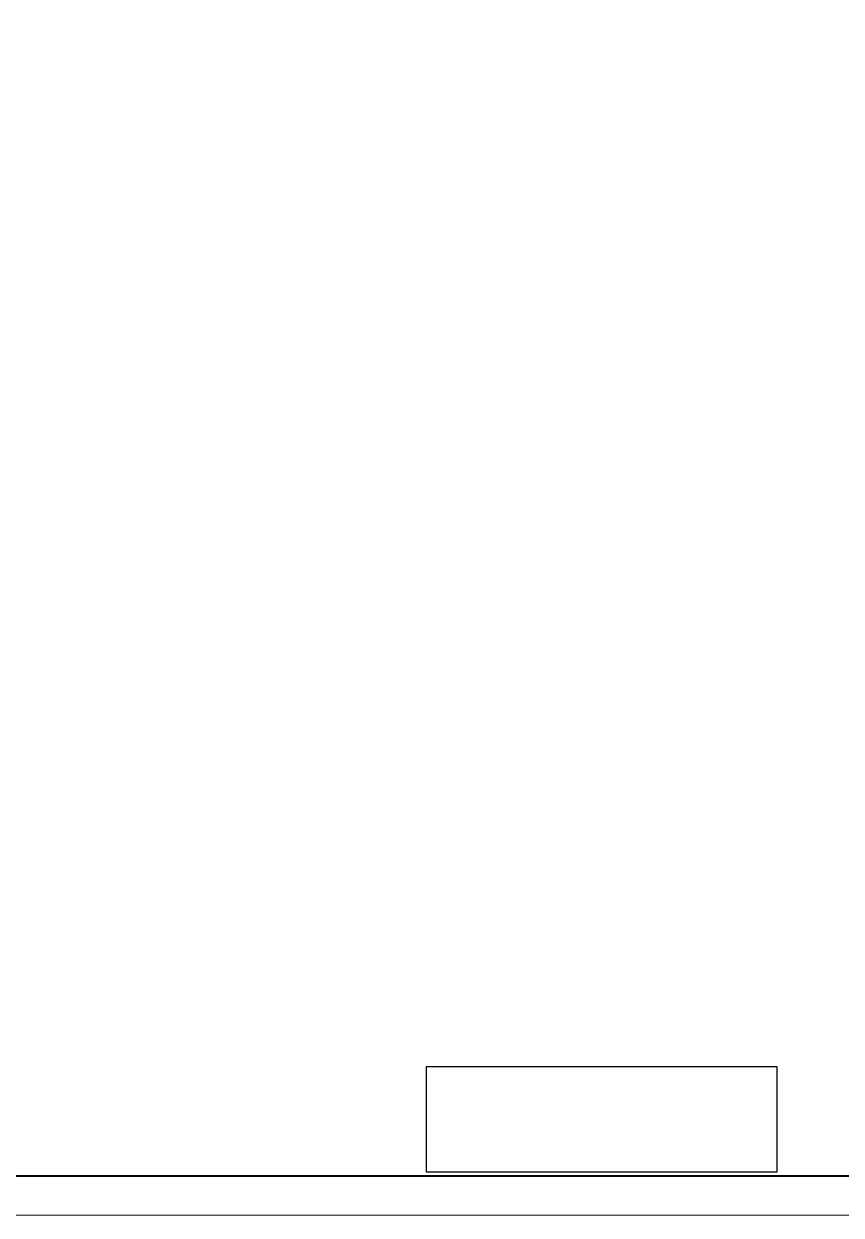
# Model space of a CAD drawing. Header units: millimetres. Extents: x 0 to 420, y 0 to 297.
# Drawn here: x 105 to 210, y 0 to 153.1 of the extents above; entities that cross this region are included whole.
import ezdxf

# ---------------------------------------------------------------- set-up
doc = ezdxf.new("R2010")
doc.units = ezdxf.units.MM
doc.linetypes.add('K5LT_BASIC', pattern=[0])
doc.linetypes.add('K5LT_THIN', pattern=[0])
picture_1 = doc.add_image_def('image1.jpg', size_in_pixel=(394, 119))

# ---------------------------------------------------------------- blocks, each defined once
blk = doc.blocks.new('U10')
at = {"color": 150, "linetype": 'K5LT_BASIC', "lineweight": 40, "true_color": 0x0080ff}
blk.add_line((415, 5), (20, 5), dxfattribs=at)
at = {"color": 7, "linetype": 'K5LT_THIN', "lineweight": 18}
blk.add_line((420, 0), (0, 0), dxfattribs=at)

msp = doc.modelspace()

# ---------------------------------------------------------------- block references
msp.add_blockref('U10', (0, 0))

# ---------------------------------------------------------------- pictures from other files: only their frames are drawn
image = msp.add_image(picture_1, insert=(156.75, 5.53), size_in_units=(45, 13.59))
image.dxf.flags = 15

doc.saveas('drawing.dxf')
